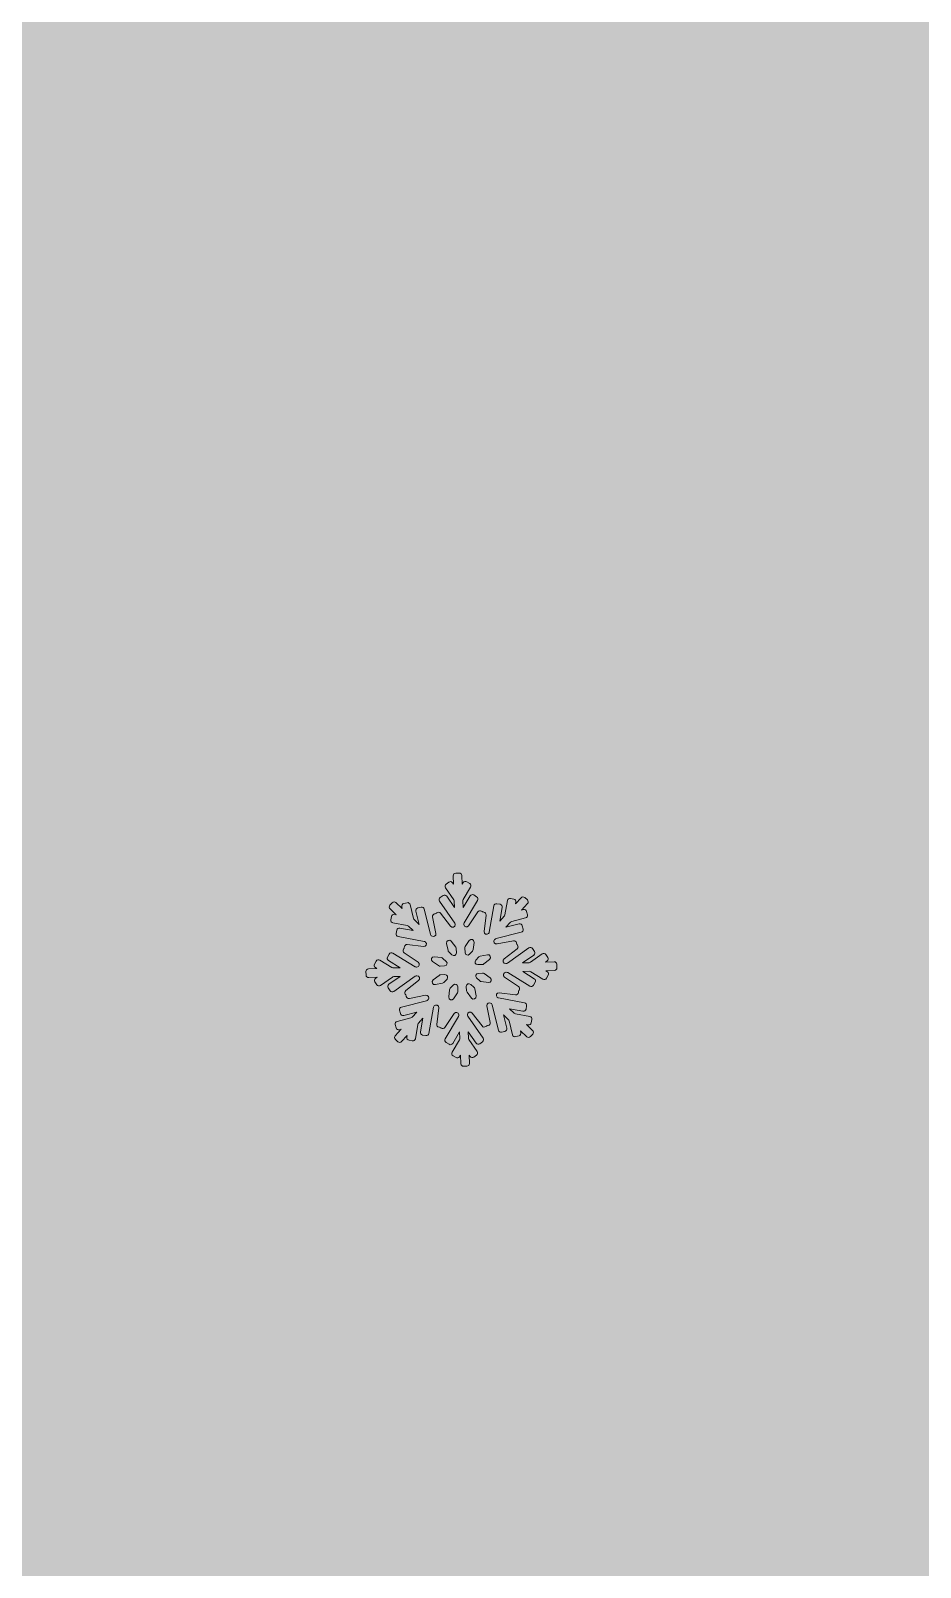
# Model space of a CAD drawing. Header units: millimetres. Extents: x 31 to 225, y -115 to -14.
# Drawn here: x 196.16 to 207.62, y -70.33 to -50.54 of the extents above; entities that cross this region are included whole.
import ezdxf

# ---------------------------------------------------------------- set-up
doc = ezdxf.new("R2010")
doc.units = ezdxf.units.MM
doc.header["$MEASUREMENT"] = 0
doc.layers.add('engraving', color=7, linetype='Continuous')
doc.layers.add('Layer 1', color=7, linetype='Continuous')

msp = doc.modelspace()

# ---------------------------------------------------------------- hatches: boundary and pattern name
at = {"layer": 'Layer 1'}
h = msp.add_hatch(color=2, dxfattribs=at)
h.dxf.hatch_style = 2
edge = h.paths.add_edge_path()
edge.add_spline(control_points=[(211.735, -40.876), (205.828, -35.752), (198.704, -32.392), (190.364, -30.797), (190.364, -30.797), (190.364, -29.654), (190.364, -29.654), (190.364, -27.087), (188.359, -24.969), (185.839, -24.777), (187.344, -23.662), (188.323, -21.878), (188.323, -19.861), (188.323, -16.481), (185.583, -13.74), (182.203, -13.74), (178.822, -13.74), (176.082, -16.481), (176.082, -19.861), (176.082, -21.878), (177.062, -23.662), (178.567, -24.777), (176.046, -24.969), (174.042, -27.087), (174.042, -29.654), (174.042, -29.654), (174.042, -29.716), (174.042, -29.716), (174.042, -29.716), (140.3, -29.716), (140.3, -29.716), (140.3, -29.716), (140.3, -114.865), (140.3, -114.865), (140.3, -114.865), (177.219, -114.865), (177.219, -114.865), (186.464, -114.865), (194.634, -113.223), (201.73, -109.939), (206.311, -107.871), (210.315, -105.094), (213.742, -101.606), (217.168, -98.119), (219.833, -93.933), (221.74, -89.047), (223.645, -84.161), (224.598, -78.555), (224.598, -72.23), (224.598, -58.768), (220.31, -48.317), (211.735, -40.876)], knot_values=[0, 0, 0, 0, 1, 1, 1, 2, 2, 2, 3, 3, 3, 4, 4, 4, 5, 5, 5, 6, 6, 6, 7, 7, 7, 8, 8, 8, 9, 9, 9, 10, 10, 10, 11, 11, 11, 12, 12, 12, 13, 13, 13, 14, 14, 14, 15, 15, 15, 16, 16, 16, 17, 17, 17, 17], degree=3, periodic=1)
edge = h.paths.add_edge_path()
edge.add_spline(control_points=[(178.395, -19.861), (178.395, -17.762), (180.103, -16.054), (182.203, -16.054), (184.302, -16.054), (186.01, -17.762), (186.01, -19.861), (186.01, -21.96), (184.302, -23.668), (182.203, -23.668), (180.103, -23.668), (178.395, -21.96), (178.395, -19.861)], knot_values=[0, 0, 0, 0, 1, 1, 1, 2, 2, 2, 3, 3, 3, 4, 4, 4, 4], degree=3, periodic=1)
edge = h.paths.add_edge_path()
edge.add_spline(control_points=[(191.572, -87.07), (188.734, -91.045), (184.557, -93.031), (179.043, -93.031), (179.043, -93.031), (168.46, -93.031), (168.46, -93.031), (168.46, -93.031), (168.46, -51.551), (168.46, -51.551), (168.46, -51.551), (177.705, -51.551), (177.705, -51.551), (183.625, -51.551), (188.126, -53.558), (191.208, -57.572), (194.289, -61.586), (195.83, -66.553), (195.83, -72.473), (195.83, -78.231), (194.41, -83.097), (191.572, -87.07)], knot_values=[0, 0, 0, 0, 1, 1, 1, 2, 2, 2, 3, 3, 3, 4, 4, 4, 5, 5, 5, 6, 6, 6, 7, 7, 7, 7], degree=3, periodic=1)

# ---------------------------------------------------------------- linework, layer by layer
at = {"layer": 'engraving', "lineweight": 0}
for points, knots in [([(202.941, -62.561), (202.94, -62.542), (202.924, -62.528), (202.906, -62.528), (202.906, -62.528), (202.798, -62.533), (202.798, -62.533), (202.798, -62.533), (202.818, -62.518), (202.818, -62.518), (202.833, -62.508), (202.837, -62.487), (202.826, -62.472), (202.826, -62.472), (202.801, -62.435), (202.801, -62.435), (202.791, -62.42), (202.769, -62.416), (202.754, -62.427), (202.754, -62.427), (202.602, -62.535), (202.602, -62.535), (202.596, -62.538), (202.59, -62.541), (202.584, -62.541), (202.584, -62.541), (202.501, -62.544), (202.501, -62.544), (202.501, -62.544), (202.646, -62.442), (202.646, -62.442), (202.661, -62.431), (202.665, -62.41), (202.655, -62.395), (202.655, -62.395), (202.63, -62.359), (202.63, -62.359), (202.619, -62.343), (202.598, -62.34), (202.582, -62.35), (202.582, -62.35), (202.305, -62.546), (202.305, -62.546), (202.3, -62.55), (202.293, -62.552), (202.287, -62.552), (202.287, -62.552), (202.285, -62.552), (202.285, -62.552), (202.252, -62.554), (202.237, -62.512), (202.263, -62.492), (202.263, -62.492), (202.429, -62.361), (202.429, -62.361), (202.444, -62.35), (202.446, -62.329), (202.435, -62.314), (202.435, -62.314), (202.43, -62.307), (202.43, -62.307), (202.427, -62.303), (202.424, -62.298), (202.423, -62.293), (202.423, -62.293), (202.422, -62.284), (202.422, -62.284), (202.418, -62.266), (202.4, -62.254), (202.382, -62.258), (202.382, -62.258), (202.172, -62.3), (202.172, -62.3), (202.14, -62.306), (202.118, -62.268), (202.14, -62.244), (202.14, -62.244), (202.144, -62.24), (202.144, -62.24), (202.148, -62.235), (202.154, -62.232), (202.161, -62.23), (202.161, -62.23), (202.483, -62.149), (202.483, -62.149), (202.501, -62.145), (202.512, -62.126), (202.507, -62.108), (202.507, -62.108), (202.497, -62.066), (202.497, -62.066), (202.492, -62.047), (202.474, -62.036), (202.456, -62.041), (202.456, -62.041), (202.287, -62.083), (202.287, -62.083), (202.287, -62.083), (202.345, -62.02), (202.345, -62.02), (202.35, -62.015), (202.355, -62.011), (202.362, -62.01), (202.362, -62.01), (202.538, -61.965), (202.538, -61.965), (202.556, -61.961), (202.567, -61.942), (202.563, -61.924), (202.563, -61.924), (202.552, -61.882), (202.552, -61.882), (202.548, -61.863), (202.53, -61.852), (202.511, -61.857), (202.511, -61.857), (202.488, -61.863), (202.488, -61.863), (202.488, -61.863), (202.564, -61.78), (202.564, -61.78), (202.576, -61.766), (202.576, -61.745), (202.562, -61.732), (202.562, -61.732), (202.53, -61.702), (202.53, -61.702), (202.516, -61.69), (202.495, -61.69), (202.482, -61.704), (202.482, -61.704), (202.41, -61.784), (202.41, -61.784), (202.41, -61.784), (202.414, -61.76), (202.414, -61.76), (202.417, -61.742), (202.405, -61.724), (202.387, -61.721), (202.387, -61.721), (202.344, -61.713), (202.344, -61.713), (202.325, -61.71), (202.308, -61.722), (202.305, -61.741), (202.305, -61.741), (202.272, -61.926), (202.272, -61.926), (202.271, -61.933), (202.268, -61.939), (202.264, -61.943), (202.264, -61.943), (202.209, -62.004), (202.209, -62.004), (202.209, -62.004), (202.239, -61.828), (202.239, -61.828), (202.242, -61.81), (202.23, -61.793), (202.212, -61.789), (202.212, -61.789), (202.169, -61.782), (202.169, -61.782), (202.151, -61.778), (202.133, -61.791), (202.13, -61.809), (202.13, -61.809), (202.071, -62.147), (202.071, -62.147), (202.07, -62.153), (202.067, -62.159), (202.063, -62.164), (202.063, -62.164), (202.063, -62.164), (202.063, -62.164), (202.041, -62.188), (202, -62.17), (202.004, -62.137), (202.004, -62.137), (202.03, -61.927), (202.03, -61.927), (202.032, -61.908), (202.019, -61.891), (202.001, -61.889), (202.001, -61.889), (201.992, -61.888), (201.992, -61.888), (201.987, -61.887), (201.982, -61.885), (201.978, -61.882), (201.978, -61.882), (201.971, -61.878), (201.971, -61.878), (201.956, -61.867), (201.934, -61.871), (201.924, -61.887), (201.924, -61.887), (201.806, -62.066), (201.806, -62.066), (201.788, -62.093), (201.745, -62.081), (201.744, -62.048), (201.744, -62.048), (201.744, -62.045), (201.744, -62.045), (201.744, -62.038), (201.745, -62.032), (201.749, -62.026), (201.749, -62.026), (201.92, -61.738), (201.92, -61.738), (201.929, -61.722), (201.924, -61.701), (201.908, -61.692), (201.908, -61.692), (201.871, -61.669), (201.871, -61.669), (201.855, -61.659), (201.834, -61.664), (201.824, -61.681), (201.824, -61.681), (201.735, -61.831), (201.735, -61.831), (201.735, -61.831), (201.732, -61.744), (201.732, -61.744), (201.732, -61.738), (201.733, -61.731), (201.736, -61.726), (201.736, -61.726), (201.83, -61.567), (201.83, -61.567), (201.84, -61.552), (201.835, -61.531), (201.819, -61.521), (201.819, -61.521), (201.782, -61.499), (201.782, -61.499), (201.766, -61.489), (201.745, -61.494), (201.735, -61.51), (201.735, -61.51), (201.723, -61.53), (201.723, -61.53), (201.723, -61.53), (201.719, -61.418), (201.719, -61.418), (201.718, -61.4), (201.702, -61.385), (201.684, -61.386), (201.684, -61.386), (201.64, -61.387), (201.64, -61.387), (201.622, -61.388), (201.607, -61.404), (201.608, -61.423), (201.608, -61.423), (201.612, -61.531), (201.612, -61.531), (201.612, -61.531), (201.599, -61.512), (201.599, -61.512), (201.588, -61.496), (201.567, -61.492), (201.552, -61.503), (201.552, -61.503), (201.516, -61.528), (201.516, -61.528), (201.501, -61.539), (201.497, -61.56), (201.508, -61.575), (201.508, -61.575), (201.615, -61.73), (201.615, -61.73), (201.619, -61.735), (201.621, -61.742), (201.621, -61.748), (201.621, -61.748), (201.624, -61.831), (201.624, -61.831), (201.624, -61.831), (201.524, -61.685), (201.524, -61.685), (201.513, -61.67), (201.492, -61.666), (201.476, -61.677), (201.476, -61.677), (201.441, -61.702), (201.441, -61.702), (201.426, -61.713), (201.422, -61.734), (201.432, -61.749), (201.432, -61.749), (201.627, -62.031), (201.627, -62.031), (201.631, -62.036), (201.633, -62.042), (201.633, -62.048), (201.633, -62.048), (201.633, -62.049), (201.633, -62.049), (201.634, -62.082), (201.593, -62.097), (201.573, -62.071), (201.573, -62.071), (201.445, -61.905), (201.445, -61.905), (201.433, -61.89), (201.412, -61.887), (201.397, -61.899), (201.397, -61.899), (201.391, -61.904), (201.391, -61.904), (201.386, -61.907), (201.382, -61.909), (201.376, -61.91), (201.376, -61.91), (201.368, -61.912), (201.368, -61.912), (201.35, -61.915), (201.338, -61.933), (201.342, -61.951), (201.342, -61.951), (201.384, -62.163), (201.384, -62.163), (201.39, -62.196), (201.351, -62.217), (201.327, -62.195), (201.327, -62.195), (201.325, -62.193), (201.325, -62.193), (201.321, -62.188), (201.317, -62.183), (201.316, -62.176), (201.316, -62.176), (201.235, -61.849), (201.235, -61.849), (201.23, -61.831), (201.212, -61.82), (201.194, -61.825), (201.194, -61.825), (201.152, -61.835), (201.152, -61.835), (201.134, -61.84), (201.123, -61.858), (201.127, -61.876), (201.127, -61.876), (201.169, -62.047), (201.169, -62.047), (201.169, -62.047), (201.107, -61.988), (201.107, -61.988), (201.102, -61.984), (201.099, -61.978), (201.097, -61.972), (201.097, -61.972), (201.053, -61.793), (201.053, -61.793), (201.048, -61.775), (201.03, -61.764), (201.012, -61.768), (201.012, -61.768), (200.97, -61.779), (200.97, -61.779), (200.952, -61.783), (200.941, -61.801), (200.945, -61.82), (200.945, -61.82), (200.951, -61.843), (200.951, -61.843), (200.951, -61.843), (200.87, -61.767), (200.87, -61.767), (200.856, -61.754), (200.835, -61.755), (200.822, -61.769), (200.822, -61.769), (200.792, -61.801), (200.792, -61.801), (200.78, -61.815), (200.781, -61.836), (200.794, -61.848), (200.794, -61.848), (200.874, -61.923), (200.874, -61.923), (200.874, -61.923), (200.85, -61.918), (200.85, -61.918), (200.832, -61.915), (200.814, -61.927), (200.811, -61.946), (200.811, -61.946), (200.804, -61.989), (200.804, -61.989), (200.8, -62.008), (200.813, -62.025), (200.831, -62.028), (200.831, -62.028), (201.014, -62.062), (201.014, -62.062), (201.021, -62.063), (201.027, -62.066), (201.031, -62.07), (201.031, -62.07), (201.092, -62.127), (201.092, -62.127), (201.092, -62.127), (200.919, -62.095), (200.919, -62.095), (200.9, -62.092), (200.882, -62.104), (200.879, -62.123), (200.879, -62.123), (200.872, -62.166), (200.872, -62.166), (200.869, -62.185), (200.881, -62.202), (200.899, -62.205), (200.899, -62.205), (201.233, -62.266), (201.233, -62.266), (201.239, -62.267), (201.245, -62.27), (201.25, -62.274), (201.25, -62.274), (201.251, -62.276), (201.251, -62.276), (201.275, -62.298), (201.257, -62.338), (201.224, -62.334), (201.224, -62.334), (201.016, -62.308), (201.016, -62.308), (200.997, -62.305), (200.981, -62.318), (200.978, -62.337), (200.978, -62.337), (200.977, -62.345), (200.977, -62.345), (200.977, -62.351), (200.975, -62.356), (200.972, -62.36), (200.972, -62.36), (200.967, -62.367), (200.967, -62.367), (200.957, -62.383), (200.961, -62.403), (200.976, -62.414), (200.976, -62.414), (201.155, -62.535), (201.155, -62.535), (201.182, -62.553), (201.17, -62.596), (201.138, -62.597), (201.138, -62.597), (201.134, -62.597), (201.134, -62.597), (201.127, -62.597), (201.12, -62.596), (201.115, -62.592), (201.115, -62.592), (200.83, -62.419), (200.83, -62.419), (200.814, -62.409), (200.793, -62.414), (200.783, -62.43), (200.783, -62.43), (200.761, -62.468), (200.761, -62.468), (200.752, -62.484), (200.757, -62.504), (200.772, -62.514), (200.772, -62.514), (200.922, -62.605), (200.922, -62.605), (200.922, -62.605), (200.837, -62.609), (200.837, -62.609), (200.83, -62.609), (200.824, -62.607), (200.818, -62.604), (200.818, -62.604), (200.662, -62.509), (200.662, -62.509), (200.646, -62.499), (200.625, -62.504), (200.615, -62.52), (200.615, -62.52), (200.593, -62.558), (200.593, -62.558), (200.584, -62.574), (200.589, -62.594), (200.604, -62.604), (200.604, -62.604), (200.625, -62.617), (200.625, -62.617), (200.625, -62.617), (200.514, -62.621), (200.514, -62.621), (200.496, -62.622), (200.481, -62.638), (200.482, -62.656), (200.482, -62.656), (200.484, -62.7), (200.484, -62.7), (200.484, -62.719), (200.5, -62.733), (200.519, -62.733), (200.519, -62.733), (200.626, -62.729), (200.626, -62.729), (200.626, -62.729), (200.606, -62.743), (200.606, -62.743), (200.591, -62.753), (200.587, -62.774), (200.598, -62.789), (200.598, -62.789), (200.623, -62.826), (200.623, -62.826), (200.634, -62.841), (200.655, -62.845), (200.67, -62.834), (200.67, -62.834), (200.823, -62.726), (200.823, -62.726), (200.828, -62.723), (200.834, -62.72), (200.841, -62.72), (200.841, -62.72), (200.923, -62.717), (200.923, -62.717), (200.923, -62.717), (200.778, -62.819), (200.778, -62.819), (200.763, -62.83), (200.759, -62.851), (200.77, -62.866), (200.77, -62.866), (200.795, -62.902), (200.795, -62.902), (200.805, -62.918), (200.827, -62.922), (200.842, -62.911), (200.842, -62.911), (201.119, -62.715), (201.119, -62.715), (201.125, -62.711), (201.131, -62.709), (201.138, -62.709), (201.138, -62.709), (201.139, -62.709), (201.139, -62.709), (201.172, -62.707), (201.187, -62.749), (201.161, -62.769), (201.161, -62.769), (200.995, -62.9), (200.995, -62.9), (200.981, -62.911), (200.978, -62.932), (200.989, -62.947), (200.989, -62.947), (200.995, -62.954), (200.995, -62.954), (200.998, -62.958), (201, -62.963), (201.001, -62.968), (201.001, -62.968), (201.003, -62.977), (201.003, -62.977), (201.006, -62.995), (201.024, -63.007), (201.042, -63.003), (201.042, -63.003), (201.252, -62.961), (201.252, -62.961), (201.284, -62.955), (201.306, -62.993), (201.284, -63.017), (201.284, -63.017), (201.28, -63.021), (201.28, -63.021), (201.276, -63.026), (201.27, -63.029), (201.264, -63.031), (201.264, -63.031), (200.942, -63.112), (200.942, -63.112), (200.924, -63.116), (200.913, -63.135), (200.917, -63.153), (200.917, -63.153), (200.928, -63.195), (200.928, -63.195), (200.932, -63.214), (200.95, -63.225), (200.969, -63.22), (200.969, -63.22), (201.137, -63.178), (201.137, -63.178), (201.137, -63.178), (201.079, -63.242), (201.079, -63.242), (201.075, -63.246), (201.069, -63.25), (201.062, -63.252), (201.062, -63.252), (200.886, -63.296), (200.886, -63.296), (200.868, -63.3), (200.857, -63.319), (200.861, -63.337), (200.861, -63.337), (200.872, -63.379), (200.872, -63.379), (200.876, -63.398), (200.895, -63.409), (200.913, -63.404), (200.913, -63.404), (200.936, -63.398), (200.936, -63.398), (200.936, -63.398), (200.86, -63.481), (200.86, -63.481), (200.848, -63.495), (200.849, -63.516), (200.862, -63.529), (200.862, -63.529), (200.894, -63.559), (200.894, -63.559), (200.908, -63.571), (200.93, -63.571), (200.942, -63.557), (200.942, -63.557), (201.015, -63.477), (201.015, -63.477), (201.015, -63.477), (201.01, -63.501), (201.01, -63.501), (201.007, -63.52), (201.019, -63.537), (201.038, -63.54), (201.038, -63.54), (201.08, -63.548), (201.08, -63.548), (201.099, -63.551), (201.116, -63.539), (201.12, -63.52), (201.12, -63.52), (201.152, -63.335), (201.152, -63.335), (201.153, -63.328), (201.156, -63.322), (201.16, -63.318), (201.16, -63.318), (201.216, -63.257), (201.216, -63.257), (201.216, -63.257), (201.185, -63.433), (201.185, -63.433), (201.182, -63.451), (201.194, -63.468), (201.212, -63.472), (201.212, -63.472), (201.255, -63.479), (201.255, -63.479), (201.274, -63.483), (201.291, -63.47), (201.295, -63.452), (201.295, -63.452), (201.353, -63.114), (201.353, -63.114), (201.354, -63.108), (201.357, -63.102), (201.362, -63.097), (201.362, -63.097), (201.362, -63.097), (201.362, -63.097), (201.384, -63.073), (201.424, -63.091), (201.42, -63.124), (201.42, -63.124), (201.395, -63.335), (201.395, -63.335), (201.392, -63.353), (201.405, -63.37), (201.424, -63.372), (201.424, -63.372), (201.432, -63.373), (201.432, -63.373), (201.437, -63.374), (201.442, -63.376), (201.447, -63.379), (201.447, -63.379), (201.453, -63.383), (201.453, -63.383), (201.469, -63.394), (201.49, -63.39), (201.5, -63.374), (201.5, -63.374), (201.618, -63.195), (201.618, -63.195), (201.636, -63.168), (201.679, -63.18), (201.68, -63.213), (201.68, -63.213), (201.68, -63.216), (201.68, -63.216), (201.681, -63.223), (201.679, -63.229), (201.676, -63.235), (201.676, -63.235), (201.505, -63.523), (201.505, -63.523), (201.495, -63.539), (201.5, -63.56), (201.516, -63.569), (201.516, -63.569), (201.553, -63.592), (201.553, -63.592), (201.569, -63.602), (201.59, -63.597), (201.6, -63.581), (201.6, -63.581), (201.689, -63.431), (201.689, -63.431), (201.689, -63.431), (201.693, -63.517), (201.693, -63.517), (201.693, -63.523), (201.691, -63.53), (201.688, -63.535), (201.688, -63.535), (201.594, -63.694), (201.594, -63.694), (201.585, -63.71), (201.59, -63.73), (201.605, -63.74), (201.605, -63.74), (201.643, -63.762), (201.643, -63.762), (201.659, -63.772), (201.68, -63.767), (201.689, -63.751), (201.689, -63.751), (201.701, -63.731), (201.701, -63.731), (201.701, -63.731), (201.706, -63.843), (201.706, -63.843), (201.706, -63.861), (201.722, -63.876), (201.741, -63.875), (201.741, -63.875), (201.784, -63.874), (201.784, -63.874), (201.803, -63.873), (201.817, -63.857), (201.817, -63.838), (201.817, -63.838), (201.812, -63.73), (201.812, -63.73), (201.812, -63.73), (201.825, -63.749), (201.825, -63.749), (201.836, -63.765), (201.857, -63.769), (201.873, -63.758), (201.873, -63.758), (201.908, -63.733), (201.908, -63.733), (201.923, -63.722), (201.927, -63.701), (201.917, -63.686), (201.917, -63.686), (201.809, -63.531), (201.809, -63.531), (201.806, -63.526), (201.804, -63.519), (201.803, -63.513), (201.803, -63.513), (201.8, -63.43), (201.8, -63.43), (201.8, -63.43), (201.901, -63.576), (201.901, -63.576), (201.911, -63.591), (201.933, -63.595), (201.948, -63.584), (201.948, -63.584), (201.984, -63.559), (201.984, -63.559), (201.999, -63.548), (202.002, -63.527), (201.992, -63.512), (201.992, -63.512), (201.797, -63.231), (201.797, -63.231), (201.794, -63.225), (201.791, -63.219), (201.791, -63.213), (201.791, -63.213), (201.791, -63.212), (201.791, -63.212), (201.79, -63.179), (201.832, -63.164), (201.852, -63.19), (201.852, -63.19), (201.98, -63.356), (201.98, -63.356), (201.991, -63.371), (202.013, -63.374), (202.027, -63.362), (202.027, -63.362), (202.034, -63.357), (202.034, -63.357), (202.038, -63.354), (202.043, -63.352), (202.048, -63.351), (202.048, -63.351), (202.056, -63.349), (202.056, -63.349), (202.074, -63.346), (202.086, -63.328), (202.083, -63.31), (202.083, -63.31), (202.041, -63.098), (202.041, -63.098), (202.034, -63.065), (202.073, -63.044), (202.097, -63.066), (202.097, -63.066), (202.099, -63.068), (202.099, -63.068), (202.104, -63.073), (202.107, -63.079), (202.109, -63.085), (202.109, -63.085), (202.189, -63.412), (202.189, -63.412), (202.194, -63.43), (202.212, -63.441), (202.23, -63.436), (202.23, -63.436), (202.273, -63.426), (202.273, -63.426), (202.291, -63.421), (202.302, -63.403), (202.297, -63.385), (202.297, -63.385), (202.255, -63.214), (202.255, -63.214), (202.255, -63.214), (202.317, -63.273), (202.317, -63.273), (202.322, -63.277), (202.326, -63.283), (202.327, -63.289), (202.327, -63.289), (202.371, -63.468), (202.371, -63.468), (202.376, -63.487), (202.394, -63.498), (202.412, -63.493), (202.412, -63.493), (202.455, -63.482), (202.455, -63.482), (202.473, -63.478), (202.484, -63.46), (202.479, -63.442), (202.479, -63.442), (202.473, -63.418), (202.473, -63.418), (202.473, -63.418), (202.554, -63.494), (202.554, -63.494), (202.568, -63.507), (202.59, -63.506), (202.602, -63.492), (202.602, -63.492), (202.632, -63.46), (202.632, -63.46), (202.644, -63.446), (202.644, -63.425), (202.63, -63.413), (202.63, -63.413), (202.551, -63.338), (202.551, -63.338), (202.551, -63.338), (202.574, -63.343), (202.574, -63.343), (202.592, -63.346), (202.61, -63.334), (202.613, -63.315), (202.613, -63.315), (202.621, -63.272), (202.621, -63.272), (202.624, -63.253), (202.612, -63.236), (202.593, -63.233), (202.593, -63.233), (202.41, -63.2), (202.41, -63.2), (202.404, -63.198), (202.398, -63.195), (202.393, -63.191), (202.393, -63.191), (202.332, -63.134), (202.332, -63.134), (202.332, -63.134), (202.506, -63.166), (202.506, -63.166), (202.524, -63.169), (202.542, -63.157), (202.545, -63.138), (202.545, -63.138), (202.553, -63.095), (202.553, -63.095), (202.556, -63.076), (202.544, -63.059), (202.525, -63.056), (202.525, -63.056), (202.192, -62.995), (202.192, -62.995), (202.185, -62.994), (202.179, -62.991), (202.175, -62.987), (202.175, -62.987), (202.173, -62.985), (202.173, -62.985), (202.149, -62.963), (202.168, -62.923), (202.2, -62.927), (202.2, -62.927), (202.408, -62.954), (202.408, -62.954), (202.427, -62.956), (202.444, -62.943), (202.446, -62.924), (202.446, -62.924), (202.447, -62.916), (202.447, -62.916), (202.448, -62.91), (202.45, -62.905), (202.452, -62.901), (202.452, -62.901), (202.457, -62.894), (202.457, -62.894), (202.467, -62.878), (202.463, -62.858), (202.448, -62.847), (202.448, -62.847), (202.269, -62.726), (202.269, -62.726), (202.242, -62.708), (202.254, -62.665), (202.287, -62.664), (202.287, -62.664), (202.291, -62.664), (202.291, -62.664), (202.297, -62.664), (202.304, -62.665), (202.31, -62.669), (202.31, -62.669), (202.594, -62.842), (202.594, -62.842), (202.61, -62.852), (202.631, -62.847), (202.641, -62.831), (202.641, -62.831), (202.663, -62.793), (202.663, -62.793), (202.673, -62.777), (202.668, -62.757), (202.652, -62.747), (202.652, -62.747), (202.502, -62.656), (202.502, -62.656), (202.502, -62.656), (202.587, -62.652), (202.587, -62.652), (202.594, -62.652), (202.601, -62.654), (202.606, -62.657), (202.606, -62.657), (202.762, -62.752), (202.762, -62.752), (202.778, -62.762), (202.799, -62.757), (202.809, -62.741), (202.809, -62.741), (202.831, -62.703), (202.831, -62.703), (202.841, -62.687), (202.836, -62.667), (202.82, -62.657), (202.82, -62.657), (202.799, -62.644), (202.799, -62.644), (202.799, -62.644), (202.91, -62.64), (202.91, -62.64), (202.929, -62.639), (202.943, -62.624), (202.942, -62.605), (202.942, -62.605), (202.941, -62.561), (202.941, -62.561)], [0, 0, 0, 0, 1, 1, 1, 2, 2, 2, 3, 3, 3, 4, 4, 4, 5, 5, 5, 6, 6, 6, 7, 7, 7, 8, 8, 8, 9, 9, 9, 10, 10, 10, 11, 11, 11, 12, 12, 12, 13, 13, 13, 14, 14, 14, 15, 15, 15, 16, 16, 16, 17, 17, 17, 18, 18, 18, 19, 19, 19, 20, 20, 20, 21, 21, 21, 22, 22, 22, 23, 23, 23, 24, 24, 24, 25, 25, 25, 26, 26, 26, 27, 27, 27, 28, 28, 28, 29, 29, 29, 30, 30, 30, 31, 31, 31, 32, 32, 32, 33, 33, 33, 34, 34, 34, 35, 35, 35, 36, 36, 36, 37, 37, 37, 38, 38, 38, 39, 39, 39, 40, 40, 40, 41, 41, 41, 42, 42, 42, 43, 43, 43, 44, 44, 44, 45, 45, 45, 46, 46, 46, 47, 47, 47, 48, 48, 48, 49, 49, 49, 50, 50, 50, 51, 51, 51, 52, 52, 52, 53, 53, 53, 54, 54, 54, 55, 55, 55, 56, 56, 56, 57, 57, 57, 58, 58, 58, 59, 59, 59, 60, 60, 60, 61, 61, 61, 62, 62, 62, 63, 63, 63, 64, 64, 64, 65, 65, 65, 66, 66, 66, 67, 67, 67, 68, 68, 68, 69, 69, 69, 70, 70, 70, 71, 71, 71, 72, 72, 72, 73, 73, 73, 74, 74, 74, 75, 75, 75, 76, 76, 76, 77, 77, 77, 78, 78, 78, 79, 79, 79, 80, 80, 80, 81, 81, 81, 82, 82, 82, 83, 83, 83, 84, 84, 84, 85, 85, 85, 86, 86, 86, 87, 87, 87, 88, 88, 88, 89, 89, 89, 90, 90, 90, 91, 91, 91, 92, 92, 92, 93, 93, 93, 94, 94, 94, 95, 95, 95, 96, 96, 96, 97, 97, 97, 98, 98, 98, 99, 99, 99, 100, 100, 100, 101, 101, 101, 102, 102, 102, 103, 103, 103, 104, 104, 104, 105, 105, 105, 106, 106, 106, 107, 107, 107, 108, 108, 108, 109, 109, 109, 110, 110, 110, 111, 111, 111, 112, 112, 112, 113, 113, 113, 114, 114, 114, 115, 115, 115, 116, 116, 116, 117, 117, 117, 118, 118, 118, 119, 119, 119, 120, 120, 120, 121, 121, 121, 122, 122, 122, 123, 123, 123, 124, 124, 124, 125, 125, 125, 126, 126, 126, 127, 127, 127, 128, 128, 128, 129, 129, 129, 130, 130, 130, 131, 131, 131, 132, 132, 132, 133, 133, 133, 134, 134, 134, 135, 135, 135, 136, 136, 136, 137, 137, 137, 138, 138, 138, 139, 139, 139, 140, 140, 140, 141, 141, 141, 142, 142, 142, 143, 143, 143, 144, 144, 144, 145, 145, 145, 146, 146, 146, 147, 147, 147, 148, 148, 148, 149, 149, 149, 150, 150, 150, 151, 151, 151, 152, 152, 152, 153, 153, 153, 154, 154, 154, 155, 155, 155, 156, 156, 156, 157, 157, 157, 158, 158, 158, 159, 159, 159, 160, 160, 160, 161, 161, 161, 162, 162, 162, 163, 163, 163, 164, 164, 164, 165, 165, 165, 166, 166, 166, 167, 167, 167, 168, 168, 168, 169, 169, 169, 170, 170, 170, 171, 171, 171, 172, 172, 172, 173, 173, 173, 174, 174, 174, 175, 175, 175, 176, 176, 176, 177, 177, 177, 178, 178, 178, 179, 179, 179, 180, 180, 180, 181, 181, 181, 182, 182, 182, 183, 183, 183, 184, 184, 184, 185, 185, 185, 186, 186, 186, 187, 187, 187, 188, 188, 188, 189, 189, 189, 190, 190, 190, 191, 191, 191, 192, 192, 192, 193, 193, 193, 194, 194, 194, 195, 195, 195, 196, 196, 196, 197, 197, 197, 198, 198, 198, 199, 199, 199, 200, 200, 200, 201, 201, 201, 202, 202, 202, 203, 203, 203, 204, 204, 204, 205, 205, 205, 206, 206, 206, 207, 207, 207, 208, 208, 208, 209, 209, 209, 210, 210, 210, 211, 211, 211, 212, 212, 212, 213, 213, 213, 214, 214, 214, 215, 215, 215, 216, 216, 216, 217, 217, 217, 218, 218, 218, 219, 219, 219, 220, 220, 220, 221, 221, 221, 222, 222, 222, 223, 223, 223, 224, 224, 224, 225, 225, 225, 226, 226, 226, 227, 227, 227, 228, 228, 228, 229, 229, 229, 230, 230, 230, 231, 231, 231, 232, 232, 232, 233, 233, 233, 234, 234, 234, 235, 235, 235, 236, 236, 236, 237, 237, 237, 238, 238, 238, 239, 239, 239, 240, 240, 240, 241, 241, 241, 242, 242, 242, 243, 243, 243, 244, 244, 244, 245, 245, 245, 246, 246, 246, 247, 247, 247, 248, 248, 248, 249, 249, 249, 250, 250, 250, 251, 251, 251, 252, 252, 252, 253, 253, 253, 254, 254, 254, 255, 255, 255, 256, 256, 256, 257, 257, 257, 258, 258, 258, 259, 259, 259, 260, 260, 260, 261, 261, 261, 262, 262, 262, 263, 263, 263, 264, 264, 264, 265, 265, 265, 266, 266, 266, 267, 267, 267, 268, 268, 268, 269, 269, 269, 270, 270, 270, 271, 271, 271, 272, 272, 272, 273, 273, 273, 274, 274, 274, 275, 275, 275, 276, 276, 276, 277, 277, 277, 278, 278, 278, 279, 279, 279, 280, 280, 280, 281, 281, 281, 282, 282, 282, 283, 283, 283, 284, 284, 284, 285, 285, 285, 286, 286, 286, 287, 287, 287, 288, 288, 288, 289, 289, 289, 290, 290, 290, 291, 291, 291, 292, 292, 292, 293, 293, 293, 294, 294, 294, 295, 295, 295, 296, 296, 296, 297, 297, 297, 298, 298, 298, 299, 299, 299, 300, 300, 300, 301, 301, 301, 302, 302, 302, 303, 303, 303, 304, 304, 304, 305, 305, 305, 306, 306, 306, 307, 307, 307, 308, 308, 308, 309, 309, 309, 310, 310, 310, 311, 311, 311, 312, 312, 312, 313, 313, 313, 314, 314, 314, 315, 315, 315, 316, 316, 316, 317, 317, 317, 318, 318, 318, 319, 319, 319, 320, 320, 320, 321, 321, 321, 322, 322, 322, 323, 323, 323, 324, 324, 324, 325, 325, 325, 326, 326, 326, 327, 327, 327, 328, 328, 328, 329, 329, 329, 330, 330, 330, 331, 331, 331, 332, 332, 332, 333, 333, 333, 334, 334, 334, 335, 335, 335, 336, 336, 336, 336]), ([(201.582, -62.265), (201.582, -62.265), (201.639, -62.339), (201.639, -62.339), (201.643, -62.344), (201.645, -62.351), (201.646, -62.358), (201.646, -62.358), (201.648, -62.415), (201.648, -62.415), (201.649, -62.445), (201.613, -62.462), (201.591, -62.441), (201.591, -62.441), (201.55, -62.403), (201.55, -62.403), (201.545, -62.398), (201.542, -62.392), (201.54, -62.385), (201.54, -62.385), (201.522, -62.292), (201.522, -62.292), (201.515, -62.257), (201.56, -62.237), (201.582, -62.265)], [0, 0, 0, 0, 1, 1, 1, 2, 2, 2, 3, 3, 3, 4, 4, 4, 5, 5, 5, 6, 6, 6, 7, 7, 7, 8, 8, 8, 8]), ([(201.759, -62.411), (201.759, -62.411), (201.756, -62.354), (201.756, -62.354), (201.756, -62.347), (201.758, -62.34), (201.762, -62.334), (201.762, -62.334), (201.814, -62.256), (201.814, -62.256), (201.833, -62.226), (201.88, -62.243), (201.875, -62.279), (201.875, -62.279), (201.864, -62.372), (201.864, -62.372), (201.863, -62.379), (201.86, -62.386), (201.855, -62.391), (201.855, -62.391), (201.817, -62.433), (201.817, -62.433), (201.797, -62.455), (201.76, -62.441), (201.759, -62.411)], [0, 0, 0, 0, 1, 1, 1, 2, 2, 2, 3, 3, 3, 4, 4, 4, 5, 5, 5, 6, 6, 6, 7, 7, 7, 8, 8, 8, 8]), ([(201.419, -62.579), (201.419, -62.579), (201.34, -62.526), (201.34, -62.526), (201.31, -62.506), (201.328, -62.46), (201.363, -62.464), (201.363, -62.464), (201.456, -62.476), (201.456, -62.476), (201.463, -62.477), (201.47, -62.48), (201.475, -62.485), (201.475, -62.485), (201.517, -62.525), (201.517, -62.525), (201.539, -62.545), (201.526, -62.582), (201.496, -62.583), (201.496, -62.583), (201.439, -62.585), (201.439, -62.585), (201.432, -62.585), (201.425, -62.583), (201.419, -62.579)], [0, 0, 0, 0, 1, 1, 1, 2, 2, 2, 3, 3, 3, 4, 4, 4, 5, 5, 5, 6, 6, 6, 7, 7, 7, 8, 8, 8, 8]), ([(201.898, -62.51), (201.898, -62.51), (201.937, -62.467), (201.937, -62.467), (201.941, -62.462), (201.948, -62.458), (201.955, -62.457), (201.955, -62.457), (202.048, -62.438), (202.048, -62.438), (202.083, -62.431), (202.103, -62.476), (202.075, -62.498), (202.075, -62.498), (202, -62.557), (202, -62.557), (201.995, -62.561), (201.988, -62.564), (201.981, -62.564), (201.981, -62.564), (201.924, -62.566), (201.924, -62.566), (201.894, -62.568), (201.877, -62.532), (201.898, -62.51)], [0, 0, 0, 0, 1, 1, 1, 2, 2, 2, 3, 3, 3, 4, 4, 4, 5, 5, 5, 6, 6, 6, 7, 7, 7, 8, 8, 8, 8]), ([(201.527, -62.751), (201.527, -62.751), (201.488, -62.794), (201.488, -62.794), (201.483, -62.799), (201.476, -62.803), (201.469, -62.804), (201.469, -62.804), (201.377, -62.823), (201.377, -62.823), (201.342, -62.83), (201.321, -62.785), (201.349, -62.763), (201.349, -62.763), (201.424, -62.704), (201.424, -62.704), (201.43, -62.7), (201.436, -62.697), (201.444, -62.697), (201.444, -62.697), (201.5, -62.695), (201.5, -62.695), (201.53, -62.693), (201.547, -62.729), (201.527, -62.751)], [0, 0, 0, 0, 1, 1, 1, 2, 2, 2, 3, 3, 3, 4, 4, 4, 5, 5, 5, 6, 6, 6, 7, 7, 7, 8, 8, 8, 8]), ([(202.005, -62.682), (202.005, -62.682), (202.084, -62.735), (202.084, -62.735), (202.114, -62.755), (202.096, -62.801), (202.061, -62.797), (202.061, -62.797), (201.968, -62.785), (201.968, -62.785), (201.961, -62.784), (201.955, -62.781), (201.949, -62.776), (201.949, -62.776), (201.907, -62.736), (201.907, -62.736), (201.885, -62.716), (201.899, -62.679), (201.929, -62.678), (201.929, -62.678), (201.985, -62.676), (201.985, -62.676), (201.992, -62.676), (201.999, -62.678), (202.005, -62.682)], [0, 0, 0, 0, 1, 1, 1, 2, 2, 2, 3, 3, 3, 4, 4, 4, 5, 5, 5, 6, 6, 6, 7, 7, 7, 8, 8, 8, 8]), ([(201.666, -62.85), (201.666, -62.85), (201.668, -62.907), (201.668, -62.907), (201.668, -62.914), (201.666, -62.921), (201.662, -62.927), (201.662, -62.927), (201.611, -63.005), (201.611, -63.005), (201.591, -63.035), (201.545, -63.018), (201.549, -62.982), (201.549, -62.982), (201.561, -62.889), (201.561, -62.889), (201.561, -62.882), (201.564, -62.875), (201.569, -62.87), (201.569, -62.87), (201.607, -62.829), (201.607, -62.829), (201.627, -62.806), (201.664, -62.82), (201.666, -62.85)], [0, 0, 0, 0, 1, 1, 1, 2, 2, 2, 3, 3, 3, 4, 4, 4, 5, 5, 5, 6, 6, 6, 7, 7, 7, 8, 8, 8, 8]), ([(201.842, -62.996), (201.842, -62.996), (201.786, -62.922), (201.786, -62.922), (201.781, -62.917), (201.779, -62.91), (201.779, -62.903), (201.779, -62.903), (201.776, -62.846), (201.776, -62.846), (201.775, -62.816), (201.811, -62.799), (201.833, -62.82), (201.833, -62.82), (201.874, -62.858), (201.874, -62.858), (201.879, -62.863), (201.883, -62.869), (201.884, -62.876), (201.884, -62.876), (201.902, -62.969), (201.902, -62.969), (201.909, -63.004), (201.864, -63.024), (201.842, -62.996)], [0, 0, 0, 0, 1, 1, 1, 2, 2, 2, 3, 3, 3, 4, 4, 4, 5, 5, 5, 6, 6, 6, 7, 7, 7, 8, 8, 8, 8])]:
    msp.add_open_spline(points, degree=3, knots=knots, dxfattribs=at)
at = {"layer": 'Layer 1', "lineweight": 0}
msp.add_open_spline([(211.735, -40.876), (205.828, -35.752), (198.704, -32.392), (190.364, -30.797), (190.364, -30.797), (190.364, -29.654), (190.364, -29.654), (190.364, -27.087), (188.359, -24.969), (185.839, -24.777), (187.344, -23.662), (188.323, -21.878), (188.323, -19.861), (188.323, -16.481), (185.583, -13.74), (182.203, -13.74), (178.822, -13.74), (176.082, -16.481), (176.082, -19.861), (176.082, -21.878), (177.062, -23.662), (178.567, -24.777), (176.046, -24.969), (174.042, -27.087), (174.042, -29.654), (174.042, -29.654), (174.042, -29.716), (174.042, -29.716), (174.042, -29.716), (140.3, -29.716), (140.3, -29.716), (140.3, -29.716), (140.3, -114.865), (140.3, -114.865), (140.3, -114.865), (177.219, -114.865), (177.219, -114.865), (186.464, -114.865), (194.634, -113.223), (201.73, -109.939), (206.311, -107.871), (210.315, -105.094), (213.742, -101.606), (217.168, -98.119), (219.833, -93.933), (221.74, -89.047), (223.645, -84.161), (224.598, -78.555), (224.598, -72.23), (224.598, -58.768), (220.31, -48.317), (211.735, -40.876)], degree=3, knots=[0, 0, 0, 0, 1, 1, 1, 2, 2, 2, 3, 3, 3, 4, 4, 4, 5, 5, 5, 6, 6, 6, 7, 7, 7, 8, 8, 8, 9, 9, 9, 10, 10, 10, 11, 11, 11, 12, 12, 12, 13, 13, 13, 14, 14, 14, 15, 15, 15, 16, 16, 16, 17, 17, 17, 17], dxfattribs=at)

doc.saveas('drawing.dxf')
